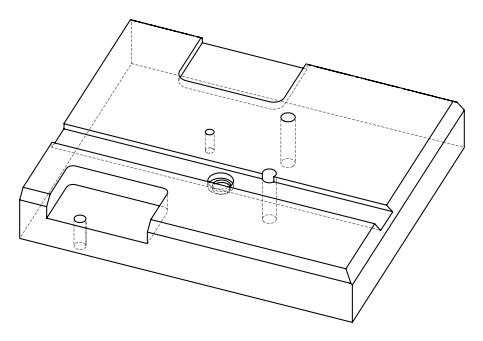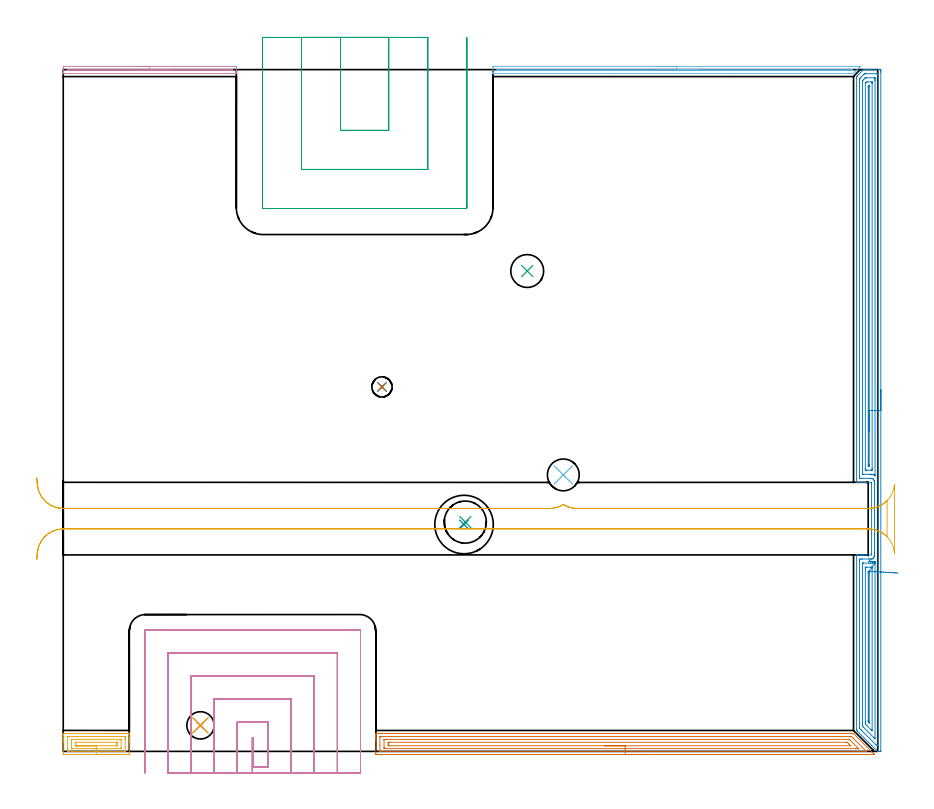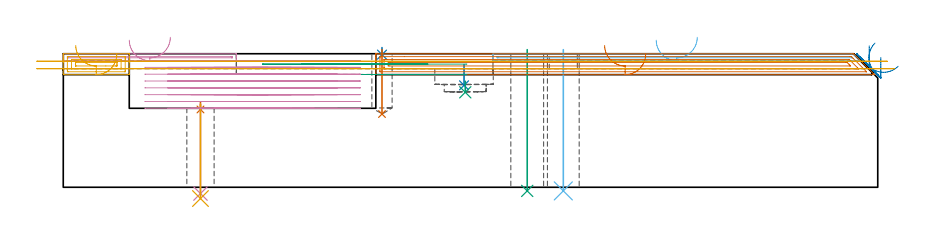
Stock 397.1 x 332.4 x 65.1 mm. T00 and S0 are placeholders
(PLAN: 17 operations, 11 tool changes, 55.5 min)
(1 SPOT_DRILL | STEP1HOLE_1 | NXT0321_9005460120000 | 0.04 min | 2907 mm3)
(2 SPOT_DRILL_1 | STEP1POCKET | NXT0321_9005460120000 | 0.03 min | 1 mm3)
(3 INDEXABLE_INSERT_DRILL_THROUGH_HOLE_FROM_SOLID | STEP1HOLE | NXT0302_003 | 0.28 min | 13065 mm3)
(4 DRILL_THROUGH_HOLE_INTO_CENTER | STEP1HOLE_1 | NXT0301_057 | 0.18 min | 2245 mm3)
(5 DRILL_TO_ENLARGE_THROUGH_HOLE | STEP1HOLE_1 | UGT0301_267 | 0.19 min | 3867 mm3)
(6 INDEXABLE_INSERT_DRILL_THROUGH_HOLE_FROM_SOLID_1 | STEP1HOLE_2 | NXT0302_002 | 0.28 min | 12258 mm3)
(7 DRILL_BLIND_HOLE_INTO_CENTER | STEP1POCKET | UGT0301_494 | 0.13 min | 2099 mm3)
(8 INDEXABLE_INSERT_DRILL_BLIND_HOLE_FROM_SOLID | STEP1POCKET_1 | NXT0302_028 | 0.04 min | 9606 mm3)
(9 INDEXABLE_INSERT_DRILL_BLIND_HOLE_FROM_SOLID_1 | STEP1POCKET_2 | NXT0302_012 | 0.03 min | 1120 mm3)
(10 AREA_MILL | FG_CHAMFER_SURFACE | UGT0205_001 | 1.5 min | 503 mm3)
(11 AREA_MILL_1 | FG_CHAMFER_SURFACE_1 | UGT0205_001 | 1.26 min | 1983 mm3)
(12 AREA_MILL_2 | FG_CHAMFER_SURFACE_2 | UGT0205_001 | 2.99 min | 1067 mm3)
(13 AREA_MILL_3 | FG_CHAMFER_SURFACE_3 | UGT0205_001 | 7.85 min | 13036 mm3)
(14 AREA_MILL_4 | FG_CHAMFER_SURFACE_4 | UGT0205_001 | 12.58 min | 22680 mm3)
(15 MILL_SLOT | SLOT_PARTIAL_RECTANGULAR | UGT0201_109 | Follow Part, ap 6.35, ae 75% | 3.35 min | 100825 mm3)
(16 MILL_SLOT_1 | SLOT_PARTIAL_RECTANGULAR_1 | UGT0201_133 | Follow Part, ap 3.75, ae 75% | 21.17 min | 208252 mm3)
(17 MILL_RECTANGULAR_SLOT | SLOT_RECTANGULAR | UGT0201_109 | Follow Part, ap 6.35, ae 75% | 3.57 min | 95303 mm3)
(TOOL NXT0321_9005460120000 | NC Spot Drill, 142deg, 12mm, Carbide, Uncoated | D12 PA142 FL30 Z2)
(TOOL NXT0302_003 | Index. Insert Drill 16mm [880-D1600L20-05] | D16 PA176 FL80 Z2)
(TOOL NXT0301_057 | Carbide Drill 8.6mm [860.1-0860-026A1-MM 2214] | D8.6 PA140 FL47 Z2)
(TOOL UGT0301_267 | Twist Drill 13.3 mm | D13.3 PA118 FL108 Z2)
(TOOL NXT0302_002 | Index. Insert Drill 15.5mm [880-D1550L20-05] | D15.5 PA176 FL78 Z2)
(TOOL UGT0301_494 | Carbide Drill 9.9 mm | D9.9 PA118 FL87 Z2)
(TOOL NXT0302_028 | Index. Insert Drill 28.5mm [880-D2850L32-03] | D28.5 PA176 FL86 Z2)
(TOOL NXT0302_012 | Index. Insert Drill 20.5mm [880-D2050L25-03] | D20.5 PA176 FL62 Z2)
(TOOL UGT0205_001 | Chamfer Mill 20 x 3 x 45 deg. | D20 FL50 Z2)
(TOOL UGT0201_109 | End Mill 25.4 mm | D25.4 FL25 Z2)
(TOOL UGT0201_133 | Carbide End Mill 15.0 | D15 FL30 Z4)
(OP 1 SPOT_DRILL)
G17 G21 G94 G90
T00 M6
G54
G17 G0 G90 X66.9 Y12.7 S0 M3
G43 Z75.1 H0
G94 G81 G98 Z37.928 F250. R41.5
G80
M5
M2
(OP 2 SPOT_DRILL_1)
G17 G21 G94 G90
T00 M6
G54
G17 G0 G90 X155.4 Y177.7 S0 M3
G43 Z75.1 H0
G94 G81 G98 Z64.674 F250. R68.1
G80
M5
M2
(OP 3 INDEXABLE_INSERT_DRILL_THROUGH_HOLE_FROM_SOLID)
G17 G21 G94 G90
T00 M6
G54
G17 G0 G90 X226.2 Y234.2 S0 M3
G43 Z75.1 H1
G94 G81 G98 Z-1.779 F250. R67.1
G80
M5
M2
(OP 4 DRILL_THROUGH_HOLE_INTO_CENTER)
G17 G21 G94 G90
T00 M6
G54
G17 G0 G90 X66.9 Y12.7 S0 M3
G43 Z75.1 H1
G94 G73 G98 Z-3.065 F250. Q8.313 R40.5
G80
M5
M2
(OP 5 DRILL_TO_ENLARGE_THROUGH_HOLE)
G17 G21 G94 G90
T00 M6
G54
G17 G0 G90 X66.9 Y12.7 S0 M3
G43 Z75.1 H0
G94 G73 G98 Z-5.496 F250. Q10.999 R40.5
G80
M5
M2
(OP 6 INDEXABLE_INSERT_DRILL_THROUGH_HOLE_FROM_SOLID_1)
G17 G21 G94 G90
T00 M6
G54
G17 G0 G90 X243.8 Y134.8 S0 M3
G43 Z75.1 H1
G94 G81 G98 Z-1.771 F250. R67.1
G80
M5
M2
(OP 7 DRILL_BLIND_HOLE_INTO_CENTER)
G17 G21 G94 G90
T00 M6
G54
G17 G0 G90 X155.4 Y177.7 S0 M3
G43 Z75.1 H0
G94 G81 G98 Z35.7 F250. R67.1
G80
M5
M2
(OP 8 INDEXABLE_INSERT_DRILL_BLIND_HOLE_FROM_SOLID)
G17 G21 G94 G90
T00 M6
G54
G17 G0 G90 X195.4 Y110.6 S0 M3
G43 Z75.1 H1
G94 G81 G98 Z49.7 F250. R59.8
G80
M5
M2
(OP 9 INDEXABLE_INSERT_DRILL_BLIND_HOLE_FROM_SOLID_1)
G17 G21 G94 G90
T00 M6
G54
G17 G0 G90 X196. Y111.8 S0 M3
G43 Z75.1 H1
G94 G81 G98 Z46.3 F250. R51.7
G80
M5
M2
(OP 10 AREA_MILL)
G17 G21 G94 G90
T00 M6
G54
G17 G0 G90 X32.2 Y333.9 S1061 M3
G43 Z75.1 H0
Z71.7
G94 G1 X32.238 Z70.828 F250.
X32.352 Z69.964
X32.541 Z69.112
X32.803 Z68.28
X33.137 Z67.474
X33.54 Z66.7
X34.008 Z65.964
X34.54 Z65.272
X35.129 Z64.629
X35.772 Z64.04
X36.464 Z63.508
X37.2 Z63.04
X37.974 Z62.637
X38.78 Z62.303
X39.612 Z62.041
X40.463 Z61.852
X41.328 Z61.738
X42.2 Z61.7
X83.772
X84.162 Y333.897
X84.39 Y333.891 Z61.704
X84.4 Y333.515 Z62.079
Y332.116 Z63.48
Y331.762 Z63.833
Y331.053 Z64.546
Y330.811 Z64.789
X84.398 Y330.654 Z64.938
X84.39 Y330.502 Z65.089
X84.219 Y330.5 Z65.1
X0.18
X0.01 Y330.502 Z65.089
X0.002 Y330.654 Z64.939
X0. Y330.811 Z64.789
Y331.054 Z64.546
Y331.762 Z63.833
Y332.992 Z62.604
X0.004 Y333.515 Z62.08
X0.01 Y333.891 Z61.704
X0.238 Y333.897 Z61.7
X0.628 Y333.9
X42.2
Y332.486 Z63.114
X81.984 Y332.485 Z63.115
X82.141 Y332.484 Z63.116
X82.343 Y332.48 Z63.12
X82.385 Y332.479 Z63.121
X82.391 Y332.452 Z63.148
X82.395 Y332.418 Z63.182
X82.398 Y332.232 Z63.368
X82.393 Y331.996 Z63.604
X82.39 Y331.931 Z63.669
X82.38 Y331.921 Z63.679
X82.348 Y331.919 Z63.681
X82.276 Y331.916 Z63.684
X81.984 Y331.914 Z63.686
X81.829
X2.416 Y331.915 Z63.685
X2.259 Y331.916 Z63.684
X2.057 Y331.92 Z63.68
X2.015 Y331.921 Z63.679
X2.009 Y331.948 Z63.652
X2.006 Y331.982 Z63.618
X2.005 Y332.164 Z63.436
X2.02 Y332.479 Z63.121
X2.343 Y332.484 Z63.116
X2.416 Y332.485 Z63.115
X42.2 Y332.486 Z63.114
X43.072 Z63.152
X43.936 Z63.266
X44.788 Z63.455
X45.62 Z63.717
X46.426 Z64.051
X47.2 Z64.454
X47.936 Z64.923
X48.628 Z65.454
X49.271 Z66.043
X49.86 Z66.686
X50.391 Z67.379
X50.86 Z68.114
X51.263 Z68.888
X51.597 Z69.694
X51.859 Z70.526
X52.048 Z71.378
X52.162 Z72.243
X52.2 Z73.114
G0 Z75.1
M5
M2
(OP 11 AREA_MILL_1)
G17 G21 G94 G90
T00 M6
G54
G17 G0 G90 X26.1 Y-1.5 S1061 M3
G43 Z75.1 H0
Z64.9
G94 G1 X26.062 Z64.028 F250.
X25.948 Z63.164
X25.759 Z62.312
X25.497 Z61.48
X25.163 Z60.674
X24.76 Z59.9
X24.292 Z59.164
X23.76 Z58.472
X23.171 Z57.829
X22.528 Z57.24
X21.836 Z56.709
X21.1 Z56.24
X20.326 Z55.837
X19.52 Z55.503
X18.688 Z55.241
X17.837 Z55.052
X16.972 Z54.938
X16.1 Z54.9
X0.551
X0.284 Y-1.497 Z54.902
X0.01 Y-1.491 Z54.905
X0. Y-1.211 Z55.186
Y4.494 Z60.888
Y5.174 Z61.572
Y5.388 Z61.785
Y6.068 Z62.466
Y6.282 Z62.679
Y6.711 Z63.11
Y7.643 Z64.042
Y8.071 Z64.469
Y8.399 Z64.798
X0.006 Y8.659 Z65.051
X0.01 Y8.697 Z65.089
X0.106 Y8.7 Z65.1
X32.094
X32.19 Y8.697 Z65.089
X32.194 Y8.659 Z65.051
X32.2 Y8.399 Z64.797
Y6.71 Z63.109
Y6.282 Z62.679
Y6.069 Z62.466
Y5.388 Z61.785
Y5.174 Z61.572
Y4.494 Z60.888
X32.199 Y-0.871 Z55.526
X32.198 Y-1.422 Z54.974
X32.194 Y-1.491 Z54.905
X31.649 Y-1.5 Z54.9
X16.1
Y-0.086 Z56.314
X2.328 Y-0.085 Z56.315
X2.219 Y-0.083 Z56.317
X2.012 Y-0.079 Z56.321
X2.009 Y0.023 Z56.423
X2.002 Y0.351 Z56.751
X2. Y0.918 Z57.318
Y1.247 Z57.647
Y6.612 Z63.012
X2.004 Y7.177 Z63.577
X2.007 Y7.258 Z63.658
X2.009 Y7.274 Z63.674
X2.04 Y7.279 Z63.679
X2.111 Y7.282 Z63.682
X2.22 Y7.285 Z63.685
X29.872
X29.981 Y7.283 Z63.683
X30.188 Y7.279 Z63.679
X30.191 Y7.177 Z63.577
X30.198 Y6.849 Z63.249
X30.2 Y6.282 Z62.682
Y5.953 Z62.353
Y0.588 Z56.988
X30.196 Y0.023 Z56.423
X30.193 Y-0.058 Z56.342
X30.191 Y-0.074 Z56.326
X30.16 Y-0.079 Z56.321
X30.089 Y-0.082 Z56.318
X29.98 Y-0.085 Z56.315
X16.1 Y-0.086 Z56.314
Y1.329 Z57.729
X4.585
X4.105 Y1.331 Z57.731
X4.037 Y1.333 Z57.733
X4.023 Y1.335 Z57.735
X4.01 Y1.356 Z57.756
X4.006 Y1.496 Z57.896
X4.001 Y1.706 Z58.106
X4. Y5.494 Z61.894
X4.001 Y5.599 Z61.999
X4.007 Y5.81 Z62.21
X4.01 Y5.865 Z62.265
X4.017 Y5.867 Z62.267
X4.045 Y5.869 Z62.269
X4.105 Y5.871 Z62.271
X27.615
X28.095 Y5.869 Z62.269
X28.163 Y5.867 Z62.267
X28.177 Y5.865 Z62.265
X28.19 Y5.844 Z62.244
X28.194 Y5.704 Z62.104
X28.199 Y5.494 Z61.894
X28.2 Y1.706 Z58.106
X28.198 Y1.601 Z58.001
X28.193 Y1.39 Z57.79
X28.19 Y1.335 Z57.735
X28.183 Y1.333 Z57.733
X28.155 Y1.331 Z57.731
X28.095 Y1.329 Z57.729
X16.1
Y2.743 Z59.143
X6.33
X6.128 Y2.745 Z59.145
X6.028 Y2.748 Z59.148
X6.011 Y2.749 Z59.149
X6.008 Y2.766 Z59.166
X6.005 Y2.805 Z59.205
X6. Y3.481 Z59.881
Y3.6 Z60.
X6.002 Y4.373 Z60.773
X6.006 Y4.426 Z60.826
X6.01 Y4.449 Z60.849
X6.027 Y4.451 Z60.851
X6.132 Y4.454 Z60.854
X6.344 Y4.456 Z60.856
X12.795 Y4.457 Z60.857
X25.87
X26.072 Y4.455 Z60.855
X26.172 Y4.452 Z60.852
X26.189 Y4.451 Z60.851
X26.192 Y4.434 Z60.834
X26.195 Y4.395 Z60.795
X26.2 Y3.719 Z60.119
Y3.6 Z60.
X26.198 Y2.827 Z59.227
X26.194 Y2.774 Z59.174
X26.19 Y2.751 Z59.151
X26.173 Y2.749 Z59.149
X26.068 Y2.746 Z59.146
X25.856 Y2.744 Z59.144
X25.43 Y2.743 Z59.143
X20.765
X16.1
X15.228 Z59.181
X14.364 Z59.295
X13.512 Z59.483
X12.68 Z59.746
X11.874 Z60.08
X11.1 Z60.482
X10.364 Z60.951
X9.672 Z61.482
X9.029 Z62.072
X8.44 Z62.715
X7.908 Z63.407
X7.44 Z64.143
X7.037 Z64.917
X6.703 Z65.722
X6.441 Z66.555
X6.252 Z67.406
X6.138 Z68.271
X6.1 Z69.143
G0 Z75.1
M5
M2
(OP 12 AREA_MILL_2)
G17 G21 G94 G90
T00 M6
G54
G17 G0 G90 X289.1 Y333.9 S1061 M3
G43 Z75.1 H0
Z71.7
G94 G1 X289.138 Z70.828 F250.
X289.252 Z69.964
X289.441 Z69.112
X289.703 Z68.28
X290.037 Z67.474
X290.44 Z66.7
X290.909 Z65.964
X291.44 Z65.272
X292.029 Z64.629
X292.672 Z64.04
X293.364 Z63.508
X294.1 Z63.04
X294.874 Z62.637
X295.68 Z62.303
X296.512 Z62.041
X297.364 Z61.852
X298.228 Z61.738
X299.1 Z61.7
X388.667 Y333.899 Z61.699
X388.683 Y333.894 Z61.704
X388.667 Y333.87 Z61.728
X388.551 Y333.751 Z61.848
X388.07 Y333.27 Z62.329
X387.879 Y333.077 Z62.519
X387.339 Y332.539 Z63.061
X387.002 Y332.2 Z63.396
X386.51 Y331.71 Z63.89
X386.282 Y331.481 Z64.117
X386.126 Y331.323 Z64.272
X385.973 Y331.172 Z64.426
X385.835 Y331.034 Z64.564
X385.687 Y330.885 Z64.711
X385.388 Y330.589 Z65.009
X385.301 Y330.506 Z65.092
X384.494 Y330.5 Z65.1
X209.682
X209.51 Y330.502 Z65.089
X209.503 Y330.654 Z64.938
X209.5 Y330.814 Z64.785
Y331.046 Z64.554
Y331.762 Z63.833
Y332.996 Z62.601
X209.505 Y333.515 Z62.08
X209.51 Y333.891 Z61.704
X209.741 Y333.896 Z61.702
X210.13 Y333.9 Z61.7
X299.1
Y332.486 Z63.114
X384.325 Y332.485 Z63.115
X384.494 Y332.483 Z63.117
X384.656 Y332.479 Z63.121
X384.81 Y332.471 Z63.129
X384.74 Y332.397 Z63.203
X384.598 Y332.25 Z63.35
X384.494 Y332.145 Z63.455
X384.295 Y331.956 Z63.644
X384.257 Y331.921 Z63.679
X383.444 Y331.914 Z63.686
X211.918 Y331.915 Z63.685
X211.761 Y331.916 Z63.684
X211.559 Y331.92 Z63.68
X211.515 Y331.921 Z63.679
X211.509 Y331.948 Z63.652
X211.506 Y331.982 Z63.618
X211.505 Y332.166 Z63.434
X211.522 Y332.479 Z63.121
X211.844 Y332.484 Z63.116
X211.918 Y332.485 Z63.115
X299.1 Y332.486 Z63.114
X299.972 Z63.152
X300.837 Z63.266
X301.688 Z63.455
X302.52 Z63.717
X303.326 Z64.051
X304.1 Z64.454
X304.836 Z64.923
X305.528 Z65.454
X306.171 Z66.043
X306.76 Z66.686
X307.292 Z67.378
X307.76 Z68.114
X308.163 Z68.888
X308.497 Z69.694
X308.759 Z70.526
X308.948 Z71.378
X309.062 Z72.243
X309.1 Z73.114
G0 Z75.1
M5
M2
(OP 13 AREA_MILL_3)
G17 G21 G94 G90
T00 M6
G54
G17 G0 G90 X283.95 Y-1.5 S1061 M3
G43 Z75.1 H0
Z64.9
G94 G1 X283.912 Z64.028 F250.
X283.798 Z63.164
X283.609 Z62.312
X283.347 Z61.48
X283.013 Z60.674
X282.61 Z59.9
X282.141 Z59.164
X281.61 Z58.472
X281.021 Z57.829
X280.378 Z57.24
X279.686 Z56.708
X278.95 Z56.24
X278.176 Z55.837
X277.37 Z55.503
X276.538 Z55.241
X275.686 Z55.052
X274.822 Z54.938
X273.95 Z54.9
X153.007
X152.74 Y-1.497 Z54.902
X152.41 Y-1.492 Z54.906
X152.4 Y-1.157 Z55.24
Y5.388 Z61.783
Y5.96 Z62.357
Y6.282 Z62.679
Y6.855 Z63.251
Y7.177 Z63.572
Y7.821 Z64.22
Y8.247 Z64.646
X152.406 Y8.637 Z65.029
X152.41 Y8.697 Z65.088
X152.561 Y8.7 Z65.1
X385.075
X385.294 Y8.698 Z65.087
X385.456 Y8.544 Z64.944
X395.19 Y-1.19 Z55.209
X395.32 Y-1.318 Z55.078
X395.488 Y-1.489 Z54.909
X395.489 Y-1.496 Z54.902
X395.488 Y-1.499 Z54.899
X273.95 Y-1.5 Z54.9
Y-0.086 Z56.314
X154.792 Y-0.085 Z56.315
X154.683
X154.466 Y-0.081 Z56.319
X154.411 Y-0.079 Z56.321
X154.408 Y-0.066 Z56.334
X154.404 Y-0.033 Z56.367
X154.401 Y0.023 Z56.423
X154.4 Y0.416 Z56.816
Y3.099 Z59.499
X154.401 Y6.674 Z63.074
X154.408 Y7.177 Z63.577
X154.41 Y7.268 Z63.668
X154.575 Y7.279 Z63.679
X154.685 Y7.284 Z63.684
X154.792 Y7.285 Z63.685
X166.293 Y7.286 Z63.686
X383.29 Y7.285 Z63.685
X384.078 Y7.281 Z63.681
X384.182 Y7.279 Z63.679
X384.272 Y7.266 Z63.666
X384.365 Y7.177 Z63.577
X385.075 Y6.475 Z62.875
X385.268 Y6.282 Z62.682
X391.526 Y0.023 Z56.423
X391.593 Y-0.046 Z56.354
X391.614 Y-0.072 Z56.328
X391.617 Y-0.078 Z56.322
X391.611 Y-0.08 Z56.32
X391.54 Y-0.084 Z56.316
X391.431 Y-0.085 Z56.315
X391.323 Y-0.086 Z56.314
X273.95
Y1.328 Z57.728
X157.47 Y1.329 Z57.729
X157.058 Y1.33 Z57.73
X156.577 Y1.333 Z57.733
X156.426 Y1.335 Z57.735
X156.41 Y1.634 Z58.034
X156.404 Y1.812 Z58.212
X156.401 Y1.989 Z58.389
Y5.565 Z61.965
X156.406 Y5.743 Z62.143
X156.41 Y5.856 Z62.256
X156.458 Y5.865 Z62.265
X156.577 Y5.867 Z62.267
X156.989 Y5.87 Z62.27
X157.47 Y5.871 Z62.271
X157.88 Y5.872 Z62.272
X382.808 Y5.871 Z62.271
X383.048 Y5.869 Z62.269
X383.168 Y5.867 Z62.267
X383.224 Y5.865 Z62.265
X383.29 Y5.806 Z62.206
X383.711 Y5.388 Z61.788
X387.289 Y1.812 Z58.212
X387.752 Y1.345 Z57.745
X387.754 Y1.334 Z57.734
X387.752
X387.341 Y1.33 Z57.73
X386.86 Y1.329 Z57.729
X386.45 Y1.328 Z57.728
X273.95
Y2.743 Z59.143
X159.218
X158.41 Y2.75 Z59.15
X158.4 Y3.562 Z59.962
Y3.6 Z60.
X158.407 Y4.449 Z60.849
X159.255 Y4.457 Z60.857
X159.292
X381.541
X381.969 Y4.453 Z60.853
X382.178 Y4.45 Z60.85
X382.397 Y4.245 Z60.645
X383.05 Y3.6 Z60.
X383.29 Y3.36 Z59.76
X383.787 Y2.852 Z59.252
X383.871 Y2.749 Z59.149
X383.253 Y2.743 Z59.143
X273.95
X273.078 Z59.181
X272.213 Z59.295
X271.362 Z59.483
X270.53 Z59.746
X269.724 Z60.08
X268.95 Z60.482
X268.214 Z60.951
X267.522 Z61.482
X266.879 Z62.072
X266.29 Z62.715
X265.758 Z63.407
X265.29 Z64.143
X264.887 Z64.916
X264.553 Z65.722
X264.291 Z66.554
X264.102 Z67.406
X263.988 Z68.271
X263.95 Z69.143
G0 Z75.1
M5
M2
(OP 14 AREA_MILL_4)
G17 G21 G94 G90
T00 M6
G54
G17 G0 G90 X398.6 Y176.2 S1061 M3
G43 Z75.1 H0
Z63.3
G94 G1 Y176.162 Z62.428 F250.
Y176.048 Z61.564
Y175.859 Z60.712
Y175.597 Z59.88
Y175.263 Z59.074
Y174.86 Z58.3
Y174.391 Z57.564
Y173.86 Z56.872
Y173.271 Z56.229
Y172.628 Z55.64
Y171.936 Z55.108
Y171.2 Z54.64
Y170.426 Z54.237
Y169.62 Z53.903
Y168.788 Z53.641
Y167.936 Z53.452
Y167.072 Z53.338
Y166.2 Z53.3
Y0.162
X398.597 Y0.08 Z53.303
X398.592 Y0.01 Z53.306
X398.279 Y0. Z53.62
X397.006 Y0.001 Z54.893
X396.986 Y0.013 Z54.913
X394.059 Y2.939 Z57.838
X387.025 Y9.974 Z64.874
X386.889 Y10.114 Z65.009
X386.804 Y10.205 Z65.089
X386.8 Y10.428 Z65.1
Y95.679
X386.805 Y95.733 Z65.091
X386.829 Y95.788 Z65.063
X386.833 Y95.791 Z65.059
X387.106 Y95.8 Z64.792
X387.847 Z64.052
X388.658 Z63.241
X389.142 Z62.754
X389.384 Z62.513
X390.032 Z61.865
X390.274 Z61.624
X390.921 Z60.973
X394.098 Z57.798
X394.097 Y95.998 Z57.797
Y96.125
X394.1 Y96.478 Z57.8
Y130.416
Y130.486 Z57.797
Y130.493
Y130.516 Z57.8
X394.099 Y130.939 Z57.799
Y131.1
X387.163 Z64.733
X386.876 Y131.101 Z65.019
X386.8 Y131.102 Z65.095
Y131.392 Z65.1
Y328.221
X386.805 Y329.007 Z65.091
X386.913 Y329.113 Z64.986
X386.919 Y329.119 Z64.981
X390.044 Y332.244 Z61.856
X390.199 Y332.39 Z61.694
X390.352 Y332.399 Z61.541
X390.675 Y332.4 Z61.224
X391.164 Z60.736
X391.811 Z60.085
X393.023 Z58.874
X393.589 Z58.305
X397.753 Z54.144
X398.037 Y332.398 Z53.86
X398.592 Y332.392 Z53.306
X398.593 Y332.35 Z53.304
X398.598 Y331.791 Z53.302
X398.6 Y331.226 Z53.3
Y166.2
X397.186 Z54.714
Y3.287
X397.185 Y2.394 Z54.715
X397.184 Y2.357 Z54.716
X397.179 Y2.319 Z54.721
X397.173 Y2.288 Z54.727
X397.147 Y2.31 Z54.753
X397.058 Y2.394 Z54.842
X396.258 Y3.192 Z55.642
X389.022 Y10.428 Z62.878
X388.253 Y11.206 Z63.647
X388.228 Y11.233 Z63.672
X388.22 Y11.284 Z63.68
X388.217 Y11.321 Z63.683
X388.215 Y11.359 Z63.685
X388.214 Y92.593 Z63.686
X388.217 Y93.447 Z63.683
X388.219 Y93.481 Z63.681
X388.253 Y93.79 Z63.647
X388.793 Y93.798 Z63.107
X389.142 Y93.799 Z62.758
X389.68 Y93.8 Z62.22
X392.7 Z59.2
X393.237 Z58.663
X393.589 Y93.803 Z58.311
X394.118 Y93.809 Z57.782
X394.293 Y93.829 Z57.607
X394.479 Y93.883 Z57.421
X394.662 Y93.976 Z57.238
X394.769 Y94.049 Z57.131
X394.881 Y94.144 Z57.019
X395.057 Y94.34 Z56.843
X395.182 Y94.527 Z56.718
X395.368 Y94.933 Z56.532
X395.434 Y95.166 Z56.466
X395.449 Y95.232 Z56.451
X395.501 Y95.61 Z56.399
X395.511 Y95.982 Z56.389
X395.512 Y96.125 Z56.388
X395.514 Y96.871 Z56.386
Y97.018
Y130.047
X395.512 Y130.795 Z56.388
X395.509 Y130.939 Z56.391
X395.499 Y131.316 Z56.401
X395.475 Y131.521 Z56.425
X395.428 Y131.772 Z56.472
X395.412 Y131.832 Z56.488
X395.368 Y131.967 Z56.532
X395.223 Y132.299 Z56.677
X395.119 Y132.472 Z56.781
X394.914 Y132.725 Z56.986
X394.801 Y132.825 Z57.099
X394.676 Y132.916 Z57.224
X394.479 Y133.017 Z57.421
X394.301 Y133.07 Z57.599
X394.115 Y133.09 Z57.785
X393.589 Y133.097 Z58.311
X393.216 Y133.1 Z58.684
X389.142 Y133.101 Z62.758
X388.766 Y133.102 Z63.134
X388.253 Y133.11 Z63.647
X388.218 Y133.617 Z63.682
X388.216 Y133.654 Z63.684
X388.214 Y134.51 Z63.686
Y326.435
X388.216 Y327.328 Z63.684
X388.217 Y327.364 Z63.683
X388.253 Y327.991 Z63.647
X388.364 Y328.109 Z63.536
X388.472 Y328.221 Z63.428
X390.257 Y330.006 Z61.644
X390.594 Y330.335 Z61.306
X390.639 Y330.377 Z61.261
X390.725 Y330.39 Z61.175
X390.921 Y330.394 Z60.979
X391.419 Y330.399 Z60.481
X396.258 Z55.642
X396.758 Y330.397 Z55.142
X397.147 Y330.39 Z54.753
X397.181 Y330.006 Z54.719
X397.183 Y329.97 Z54.717
X397.186 Y329.113 Z54.714
Y166.2
X395.772 Z56.128
X395.771 Y134.998 Z56.129
X395.769 Y134.51 Z56.131
X395.767 Y134.362 Z56.133
X395.766 Y134.347 Z56.134
X395.714 Y134.389 Z56.186
X395.569 Y134.51 Z56.331
X395.368 Y134.661 Z56.532
X395.242 Y134.748 Z56.658
X394.995 Y134.884 Z56.905
X394.672 Y135.003 Z57.228
X394.479 Y135.054 Z57.421
X394.186 Y135.087 Z57.714
X393.895 Y135.097 Z58.005
X393.589 Y135.099 Z58.311
X393.002 Y135.1 Z58.898
X390.333 Z61.567
X390.032 Y135.102 Z61.868
X389.73 Y135.106 Z62.17
X389.645 Y135.11 Z62.255
X389.634 Y135.115 Z62.266
X389.632 Y135.127 Z62.268
X389.63 Y135.16 Z62.27
X389.629 Y135.268 Z62.271
X389.628 Y135.403 Z62.272
X389.629 Y326.435 Z62.271
X389.631 Y326.838 Z62.269
X389.634 Y326.9 Z62.266
X389.637 Y326.925 Z62.263
X389.651 Y326.942 Z62.249
X389.733 Y327.029 Z62.167
X390.027 Y327.328 Z61.873
X390.92 Y328.221 Z60.98
X391.101 Y328.39 Z60.799
X391.277 Y328.394 Z60.623
X391.633 Y328.399 Z60.267
X395.368 Z56.532
X395.547 Y328.398 Z56.353
X395.666 Y328.394 Z56.234
X395.756 Y328.39 Z56.144
X395.765 Y328.354 Z56.135
X395.767 Y328.221 Z56.133
X395.77 Y327.817 Z56.13
X395.771 Y327.328 Z56.129
X395.772 Y326.923 Z56.128
Y166.2
X394.357 Z57.543
Y138.081
X394.356 Y137.312 Z57.544
X394.353 Y137.188 Z57.547
X394.351 Y137.102 Z57.549
X393.942 Y137.1 Z57.958
X393.765 Z58.135
X391.811 Z60.089
X391.723 Y137.101 Z60.177
X391.547 Y137.103 Z60.353
X391.197 Y137.11 Z60.703
X391.049 Y137.118 Z60.851
X391.047 Y137.138 Z60.853
X391.045 Y137.188 Z60.855
X391.043 Y137.959 Z60.857
Y138.081
Y325.543
X391.045 Y325.735 Z60.855
X391.047 Y325.831 Z60.853
X391.049 Y325.876 Z60.851
X391.07 Y325.909 Z60.83
X391.255 Y326.1 Z60.645
X391.44 Y326.287 Z60.46
X391.508 Y326.352 Z60.392
X391.547 Y326.386 Z60.353
X391.597 Y326.39 Z60.303
X391.811 Y326.399 Z60.089
X391.846 Y326.4 Z60.054
X394.03 Y326.399 Z57.87
X394.233 Y326.396 Z57.667
X394.334 Y326.391 Z57.566
X394.351 Y326.388 Z57.549
X394.353 Y326.373 Z57.547
X394.355 Y326.335 Z57.545
X394.357 Y325.665 Z57.543
Y325.543
Y166.2
X392.943 Z58.957
Y139.623
X392.94 Y139.378 Z58.96
X392.936 Y139.216 Z58.964
X392.932 Y139.11 Z58.968
X392.89 Y139.107 Z59.01
X392.7 Y139.102 Z59.2
X392.573 Y139.101 Z59.327
X392.504 Y139.106 Z59.396
X392.471 Y139.11 Z59.429
X392.463 Y139.122 Z59.437
X392.461 Y139.144 Z59.439
X392.459 Y139.216 Z59.441
X392.457 Y139.866 Z59.443
Y140.11
Y323.757
X392.459 Y324. Z59.441
X392.463 Y324.245 Z59.437
X392.467 Y324.39 Z59.433
X392.54 Y324.393 Z59.36
X392.7 Y324.397 Z59.2
X392.913 Z58.987
X392.931 Y324.395 Z58.969
X392.935 Y324.391 Z58.965
X392.937 Y324.38 Z58.963
X392.941 Y324.294 Z58.959
X392.943 Y324.164 Z58.957
Y324.001
Y166.2
Y165.328 Z58.995
Y164.463 Z59.109
Y163.612 Z59.298
Y162.78 Z59.56
Y161.974 Z59.894
Y161.2 Z60.297
Y160.464 Z60.765
Y159.772 Z61.296
Y159.129 Z61.886
Y158.54 Z62.529
Y158.008 Z63.221
Y157.54 Z63.957
Y157.137 Z64.731
Y156.803 Z65.537
Y156.541 Z66.369
Y156.352 Z67.22
Y156.238 Z68.085
Y156.2 Z68.957
G0 Z75.1
X395.747 Y92.555
Z70.284
G1 X395.159 Y92.587 Z69.641
X394.629 Y92.616 Z68.948
X394.162 Y92.642 Z68.212
X393.76 Y92.663 Z67.438
X393.427 Y92.682 Z66.632
X393.166 Y92.696 Z65.8
X392.978 Y92.706 Z64.948
X392.865 Y92.712 Z64.083
X392.828 Y92.714 Z63.211
X392.866 Y92.712 Z62.34
X392.981 Y92.706 Z61.475
X393.17 Y92.696 Z60.623
X393.433 Y92.681 Z59.791
X393.766 Y92.663 Z58.986
X394.169 Y92.641 Z58.212
X394.638 Y92.616 Z57.477
X395.169 Y92.587 Z56.785
X395.758 Y92.555 Z56.142
X395.764 Y92.554 Z56.136
X395.769 Y92.314 Z56.131
X395.77 Y92.151 Z56.13
X395.771 Y91.662 Z56.129
X395.772 Y91.257 Z56.128
X395.771 Y6.453 Z56.129
X395.77 Y6.318 Z56.13
X395.768 Y6.21 Z56.132
X395.765 Y6.155 Z56.135
X395.696 Y6.215 Z56.204
X395.368 Y6.535 Z56.532
X395.042 Y6.857 Z56.858
X390.032 Y11.869 Z61.868
X389.691 Y12.213 Z62.209
X389.642 Y12.269 Z62.258
X389.635 Y12.316 Z62.265
X389.633 Y12.416 Z62.267
X389.63 Y12.617 Z62.27
X389.629 Y13.106 Z62.271
X389.628 Y13.511 Z62.272
X389.629 Y91.662 Z62.271
X389.631 Y91.763 Z62.269
X389.633 Y91.785 Z62.267
X389.635 Y91.79 Z62.265
X389.664 Y91.794 Z62.236
X389.756 Y91.798 Z62.144
X389.894 Y91.8 Z62.006
X390.032 Z61.868
X392.562 Z59.338
X393.45 Y91.801 Z58.45
X393.589 Y91.804 Z58.311
X394.316 Y91.825 Z57.584
X394.479 Y91.846 Z57.421
X394.792 Y91.933 Z57.108
X395.005 Y92.026 Z56.895
X395.152 Y92.1 Z56.748
X395.368 Y92.237 Z56.532
X395.546 Y92.376 Z56.354
X395.752 Y92.554 Z56.148
X395.758 Y92.555 Z56.142
X394.351 Y89.8 Z57.549
X394.357 Y88.984 Z57.543
Y10.428
X394.353 Y10.141 Z57.547
X394.351 Y10.016 Z57.549
X394.277 Y10.084 Z57.623
X393.922 Y10.428 Z57.978
X391.811 Y12.539 Z60.089
X391.247 Y13.106 Z60.653
X391.059 Y13.302 Z60.841
X391.05 Y13.492 Z60.85
X391.044 Y13.876 Z60.856
X391.043 Y13.999 Z60.857
Y14.769
Y88.984
X391.049 Y89.748 Z60.851
X391.054 Y89.79 Z60.846
X391.099 Y89.794 Z60.801
X391.2 Y89.798 Z60.7
X391.404 Y89.799 Z60.496
X391.811 Y89.8 Z60.089
X393.664 Y89.802 Z58.236
X394.03 Y89.808 Z57.87
X394.22 Y89.809 Z57.68
X394.316 Y89.806 Z57.584
X394.351 Y89.8 Z57.549
X392.929 Y87.791 Z58.971
X392.936 Y87.734 Z58.964
X392.94 Y87.605 Z58.96
X392.942 Y87.442 Z58.958
X392.943 Y87.198 Z58.957
Y86.954
Y14.647
X392.942 Y13.999 Z58.958
X392.94 Y13.91 Z58.96
X392.938 Y13.884 Z58.962
X392.936 Y13.875 Z58.964
X392.895 Y13.911 Z59.005
X392.801 Y13.999 Z59.099
X392.7 Y14.101 Z59.2
X392.507 Y14.304 Z59.393
X392.464 Y14.359 Z59.436
X392.461 Y14.485 Z59.439
X392.459 Y14.647 Z59.441
X392.457 Y14.891 Z59.443
Y15.135
Y87.442
X392.459 Y87.686 Z59.441
X392.461 Y87.755 Z59.439
X392.464 Y87.79 Z59.436
X392.476 Y87.792 Z59.424
X392.55 Y87.796 Z59.35
X392.7 Y87.797 Z59.2
X392.899 Y87.792 Z59.001
X392.929 Y87.791 Z58.971
X393.571 Y87.753 Z58.383
X394.263 Y87.712 Z57.852
X394.998 Y87.669 Z57.384
X395.77 Y87.623 Z56.982
X396.575 Y87.576 Z56.649
X397.406 Y87.527 Z56.387
X398.256 Y87.476 Z56.199
X399.12 Y87.426 Z56.086
X399.99 Y87.374 Z56.049
X400.86 Y87.323 Z56.087
X401.723 Y87.272 Z56.202
X402.573 Y87.222 Z56.392
X403.404 Y87.173 Z56.655
X404.208 Y87.126 Z56.989
X404.98 Y87.08 Z57.393
X405.714 Y87.037 Z57.862
X406.405 Y86.996 Z58.394
X407.046 Y86.958 Z58.984
G0 Z75.1
M5
M2
(OP 15 MILL_SLOT)
G17 G21 G94 G90
T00 M6
G54
G17 G0 G90 X135.2 Y348.1 S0 M3
G43 Z75.1 H0
Z60.05
G94 G1 Y345.1 F250.
Y302.8 F500.
X158.7
Y345.1
Y348.1 F250.
X116.15
Y345.1
Y283.75 F500.
X177.75
Y345.1
Y348.1 F250.
X97.1
Y345.1
Y265.1 F500.
G3 X97.5 Y264.7 R0.4
G1 X196.4
G3 X196.8 Y265.1 R0.4
G1 Y345.1
Y348.1 F250.
G0 X135.2 Z55.
G1 Y345.1
Y302.8 F500.
X158.7
Y345.1
Y348.1 F250.
X116.15
Y345.1
Y283.75 F500.
X177.75
Y345.1
Y348.1 F250.
X97.1
Y345.1
Y265.1 F500.
G3 X97.5 Y264.7 R0.4
G1 X196.4
G3 X196.8 Y265.1 R0.4
G1 Y345.1
Y348.1 F250.
G0 Z75.1
M5
M2
(OP 16 MILL_SLOT_1)
G17 G21 G94 G90
T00 M6
G54
G17 G0 G90 X92.198 Y-10.5 S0 M3
G43 Z75.1 H0
Z61.775
G94 G1 X92.2 Y-7.5 F250.
Y-7.462 F500.
Y6.7
X92.4
Y-7.462
Y-7.5
X99.9
Y-7.462
Y14.2
X84.7
Y-7.462
Y-7.5
X84.697 Y-10.5 F250.
X111.153
X111.15 Y-7.5
Y-7.462 F500.
Y25.45
X73.45
Y-7.462
Y-7.5
X73.447 Y-10.5 F250.
X122.405
X122.4 Y-7.5
Y-7.462 F500.
Y36.7
X62.2
Y-7.462
Y-7.5
X62.195 Y-10.5 F250.
X133.66
X133.65 Y-7.5
Y-7.462 F500.
Y47.95
X50.95
Y-7.462
Y-7.5
X50.94 Y-10.5 F250.
X144.9 Y-10.462
Y-7.462
Y58.8 F500.
G3 X144.5 Y59.2 R0.4
G1 X40.1
G3 X39.7 Y58.8 R0.4
G1 Y-7.462
Y-10.462 F250.
G0 X92.2 Y-10.5 Z58.45
G1 Y-7.5
Y6.7 F500.
X92.4
Y-7.5
X99.9
Y14.2
X84.7
Y-7.5
Y-10.5 F250.
X111.15
Y-7.5
Y25.45 F500.
X73.45
Y-7.5
Y-10.5 F250.
X122.4
Y-7.5
Y36.7 F500.
X62.2
Y-7.5
Y-10.5 F250.
X133.65
Y-7.5
Y47.95 F500.
X50.95
Y-7.5
Y-10.5 F250.
X144.9
Y-7.5
Y58.8 F500.
G3 X144.5 Y59.2 R0.4
G1 X40.1
G3 X39.7 Y58.8 R0.4
G1 Y-7.5
Y-10.5 F250.
G0 X92.2 Z55.125
G1 Y-7.5
Y6.7 F500.
X92.4
Y-7.5
X99.9
Y14.2
X84.7
Y-7.5
Y-10.5 F250.
X111.15
Y-7.5
Y25.45 F500.
X73.45
Y-7.5
Y-10.5 F250.
X122.4
Y-7.5
Y36.7 F500.
X62.2
Y-7.5
Y-10.5 F250.
X133.65
Y-7.5
Y47.95 F500.
X50.95
Y-7.5
Y-10.5 F250.
X144.9
Y-7.5
Y58.8 F500.
G3 X144.5 Y59.2 R0.4
G1 X40.1
G3 X39.7 Y58.8 R0.4
G1 Y-7.5
Y-10.5 F250.
G0 X92.2 Z51.8
G1 Y-7.5
Y6.7 F500.
X92.4
Y-7.5
X99.9
Y14.2
X84.7
Y-7.5
Y-10.5 F250.
X111.15
Y-7.5
Y25.45 F500.
X73.45
Y-7.5
Y-10.5 F250.
X122.4
Y-7.5
Y36.7 F500.
X62.2
Y-7.5
Y-10.5 F250.
X133.65
Y-7.5
Y47.95 F500.
X50.95
Y-7.5
Y-10.5 F250.
X144.9
Y-7.5
Y58.8 F500.
G3 X144.5 Y59.2 R0.4
G1 X40.1
G3 X39.7 Y58.8 R0.4
G1 Y-7.5
Y-10.5 F250.
G0 X92.2 Z48.475
G1 Y-7.5
Y6.7 F500.
X92.4
Y-7.5
X99.9
Y14.2
X84.7
Y-7.5
Y-10.5 F250.
X111.15
Y-7.5
Y25.45 F500.
X73.45
Y-7.5
Y-10.5 F250.
X122.4
Y-7.5
Y36.7 F500.
X62.2
Y-7.5
Y-10.5 F250.
X133.65
Y-7.5
Y47.95 F500.
X50.95
Y-7.5
Y-10.5 F250.
X144.9
Y-7.5
Y58.8 F500.
G3 X144.5 Y59.2 R0.4
G1 X40.1
G3 X39.7 Y58.8 R0.4
G1 Y-7.5
Y-10.5 F250.
G0 X92.2 Z45.15
G1 Y-7.5
Y6.7 F500.
X92.4
Y-7.5
X99.9
Y14.2
X84.7
Y-7.5
Y-10.5 F250.
X111.15
Y-7.5
Y25.45 F500.
X73.45
Y-7.5
Y-10.5 F250.
X122.4
Y-7.5
Y36.7 F500.
X62.2
Y-7.5
Y-10.5 F250.
X133.65
Y-7.5
Y47.95 F500.
X50.95
Y-7.5
Y-10.5 F250.
X144.9
Y-7.5
Y58.8 F500.
G3 X144.5 Y59.2 R0.4
G1 X40.1
G3 X39.7 Y58.8 R0.4
G1 Y-7.5
Y-10.5 F250.
G0 X92.2 Z41.825
G1 Y-7.5
Y6.7 F500.
X92.4
Y-7.5
X99.9
Y14.2
X84.7
Y-7.5
Y-10.5 F250.
X111.15
Y-7.5
Y25.45 F500.
X73.45
Y-7.5
Y-10.5 F250.
X122.4
Y-7.5
Y36.7 F500.
X62.2
Y-7.5
Y-10.5 F250.
X133.65
Y-7.5
Y47.95 F500.
X50.95
Y-7.5
Y-10.5 F250.
X144.9
Y-7.5
Y58.8 F500.
G3 X144.5 Y59.2 R0.4
G1 X40.1
G3 X39.7 Y58.8 R0.4
G1 Y-7.5
Y-10.5 F250.
G0 X92.2 Z38.5
G1 Y-7.5
Y6.7 F500.
X92.4
Y-7.5
X99.9
Y14.2
X84.7
Y-7.5
Y-10.5 F250.
X111.15
Y-7.5
Y25.45 F500.
X73.45
Y-7.5
Y-10.5 F250.
X122.4
Y-7.5
Y36.7 F500.
X62.2
Y-7.5
Y-10.5 F250.
X133.65
Y-7.5
Y47.95 F500.
X50.95
Y-7.5
Y-10.5 F250.
X144.9
Y-7.5
Y58.8 F500.
G3 X144.5 Y59.2 R0.4
G1 X40.1
G3 X39.7 Y58.8 R0.4
G1 Y-7.5
Y-10.5 F250.
G0 Z75.1
M5
M2
(OP 17 MILL_RECTANGULAR_SLOT)
G17 G21 G94 G90
T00 M6
G54
G17 G0 G90 X-12.876 Y93.679 S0 M3
G43 Z75.1 H0
Z61.45
G94 G1 X-12.67 Y96.672 F250.
G2 X0. Y108.5 R12.7 F500.
G1 X392.6
G2 X401.619 Y104.741 R12.7
G1 X401.649
Y122.159
X401.619
G2 X392.6 Y118.4 R12.7
G1 X250.61
G2 X243.8 Y120.38 R12.7
X236.99 Y118.4 R12.7
G1 X0.
G2 X-12.67 Y130.228 R12.7
G1 X-12.876 Y133.221 F250.
G0 Y93.679 Z57.8
G1 X-12.67 Y96.672
G2 X0. Y108.5 R12.7 F500.
G1 X392.6
G2 X405.269 Y96.687 R12.7
G1 X405.299
Y130.213
X405.269
G2 X392.6 Y118.4 R12.7
G1 X250.61
G2 X243.8 Y120.38 R12.7
X236.99 Y118.4 R12.7
G1 X0.
G2 X-12.67 Y130.228 R12.7
G1 X-12.876 Y133.221 F250.
G0 Z75.1
M5
M2
